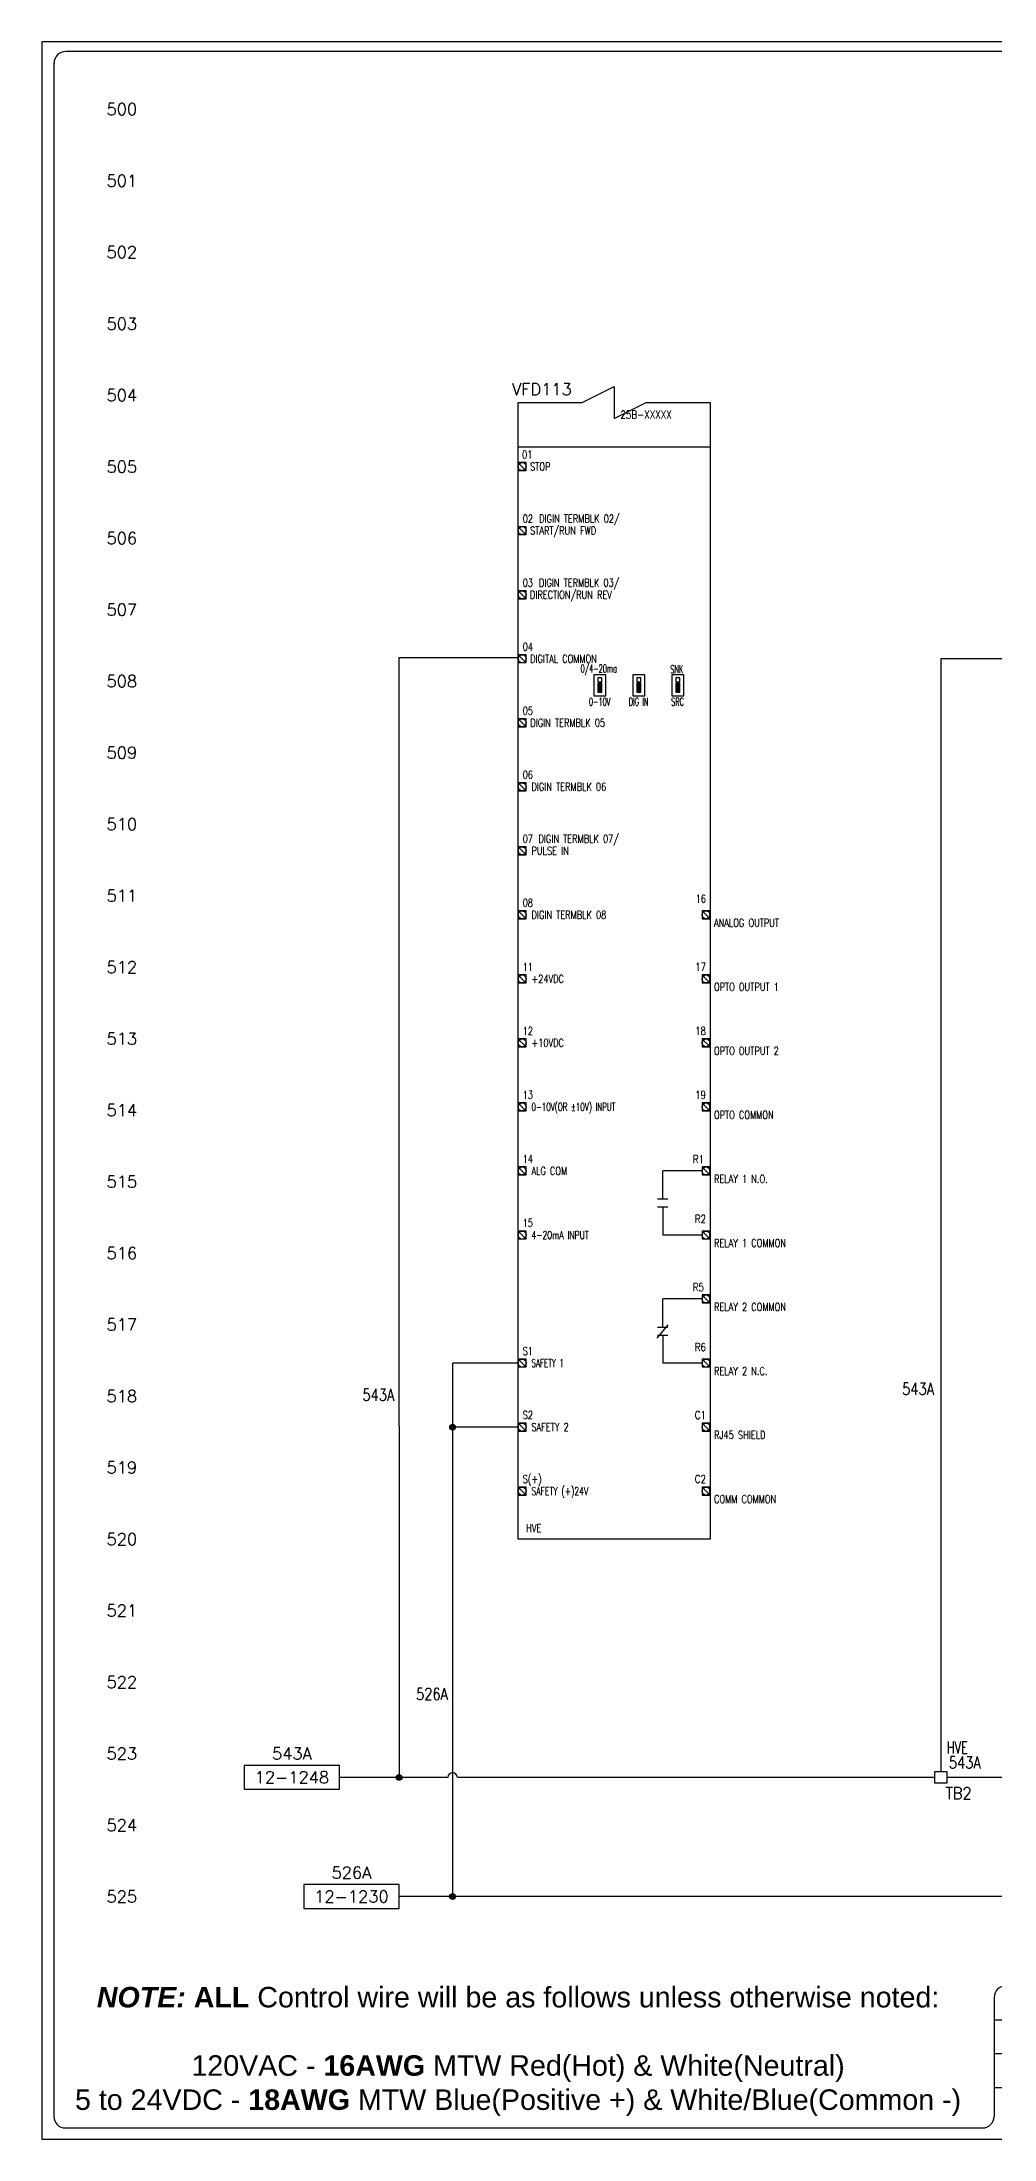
# Model space of a CAD drawing. Header units: inches. Extents: x 0 to 34.2, y 0 to 22.
# Drawn here: x 0 to 10, y -0.04 to 21.96 of the extents above; entities that cross this region are included whole.
import ezdxf
from ezdxf.enums import TextEntityAlignment as Align

# ---------------------------------------------------------------- set-up
doc = ezdxf.new("R2010")
doc.units = ezdxf.units.IN
doc.header["$MEASUREMENT"] = 0
for name, color, linetype in [('BLU_16AWG', 5, 'Continuous'), ('DESC', 150, 'Continuous'), ('LOC', 8, 'Continuous'), ('MISC', 7, 'Continuous'), ('SYMS', 7, 'Continuous'), ('TAGS', 1, 'Continuous'), ('TERMS', 3, 'Continuous'), ('WIREFIXED', 3, 'Continuous'), ('WIREREF', 50, 'Continuous'), ('XREF', 7, 'Continuous')]:
    doc.layers.add(name, color=color, linetype=linetype)
doc.styles.add('Fields', font='simplex.shx', dxfattribs={"height": 0.185})
doc.styles.get("Standard").update_dxf_attribs({"font": 'arial.ttf'})
doc.styles.add('WD', font='romans.shx', dxfattribs={"height": 0.185})

# ---------------------------------------------------------------- blocks, each defined once
blk = doc.blocks.new('RG_Master_Ver_4_2_2')
at = {"color": 3}
for p, q in [((34.028, 21.856), (0.25, 21.856)), ((0.125, 21.734), (0.125, 0.194)), ((9.998, 1.441), (9.998, 0.194)), ((9.998, 1.207), (19.566, 1.207)), ((9.998, 0.852), (19.566, 0.852)), ((9.998, 0.496), (19.566, 0.496)), ((0.247, 0.072), (9.875, 0.072))]:
    blk.add_line(p, q, dxfattribs=at)
blk.add_lwpolyline([(0, -0.044), (34.25, -0.044), (34.25, 21.956), (0, 21.956)], close=True, dxfattribs=at)
for centre, start, end in [((0.25, 21.734), 90, 180), ((10.12, 1.441), 90, 180), ((0.247, 0.194), 180, 270), ((9.875, 0.194), 270, 360)]:
    blk.add_arc(centre, 0.122, start, end, dxfattribs=at)
at = {"style": 'Fields'}
for tag, p in [('DESCRIPTION_3', (13.116, 1.307)), ('DRN_3', (15.472, 1.307)), ('CHK_3', (16.529, 1.307)), ('APP_3', (17.552, 1.307)), ('DATE_3', (18.829, 1.307)), ('CUSTOMER', (28.997, 1.214)), ('DRAWING_DESC', (32.229, 1.246)), ('DESCRIPTION_2', (13.116, 0.951)), ('DRN_2', (15.472, 0.951)), ('CHK_2', (16.529, 0.951)), ('APP_2', (17.552, 0.951)), ('DATE_2', (18.829, 0.951)), ('SIZE', (30.715, 0.894)), ('DRAWING_#', (32.125, 0.894)), ('REV', (33.543, 0.894)), ('DESCRIPTION_1', (13.116, 0.596)), ('DRN_1', (15.472, 0.596)), ('CHK_1', (16.529, 0.596)), ('APP_1', (17.552, 0.596)), ('DATE_1', (18.829, 0.596)), ('PROJECT_#', (28.981, 0.581)), ('DRN_BY', (30.875, 0.524)), ('CHK_BY', (31.762, 0.524)), ('APP_BY', (32.75, 0.524)), ('SCALE', (33.652, 0.524)), ('PROJECT_NAME', (29.021, 0.176)), ('SHEETNUM', (32.753, 0.176)), ('TTL_SHTS', (33.547, 0.176))]:
    blk.add_attdef(tag, text='', height=0.125, dxfattribs=at).set_placement(p, align=Align.CENTER)
at = {"style": 'Fields', "flags": 9}
blk.add_attdef('WD_TB', (9.953, 0.194), '', height=0.0638, dxfattribs=at)
blk = doc.blocks.new('WD_MLRH')
at = {"style": 'WD'}
blk.add_attdef('RUNGFIRST', text='', height=0.125, dxfattribs=at).set_placement((-0.25, 0), align=Align.MIDDLE_RIGHT)
at = {"style": 'WD', "flags": 1}
for tag, p in [('RUNGHORV', (-0.25, -0.127)), ('RUNGDIST', (-0.25, -0.2)), ('RUNGCNT', (-0.25, -0.237)), ('RUNGINC', (-0.25, -0.163)), ('WIRE-START', (-0.25, -0.356)), ('WIRE-GSUF', (-0.25, -0.396)), ('PH3SPACE', (-0.25, -0.437)), ('WIREMODE', (-0.25, -0.281)), ('WIREFMT', (-0.25, -0.321))]:
    blk.add_attdef(tag, text='', height=0.025, dxfattribs=at).set_placement(p, align=Align.RIGHT)
blk = doc.blocks.new('sm_term')
blk.add_lwpolyline([(-0.062, -0.062), (0.062, -0.062), (0.062, 0.062), (-0.062, 0.062)], close=True)
blk.add_lwpolyline([(0.044, -0.044), (-0.044, 0.044)])
blk.add_circle((0, 0), 0.0625)
blk = doc.blocks.new('HDV1_AB_PF525')
h = blk.add_hatch()
h.set_pattern_fill('ANSI31', color=256, scale=0.08396, style=0)
h.set_pattern_definition([(45, (0.83709, 8.842056), (-0.00742106, 0.00742106), [])])
h.paths.add_polyline_path([(0.837, 8.884), (0.879, 8.884), (0.879, 8.978), (0.837, 8.978)])
h = blk.add_hatch()
h.set_pattern_fill('ANSI31', color=256, scale=0.08396, style=0)
h.set_pattern_definition([(45, (1.246394, 8.842056), (-0.00742106, 0.00742106), [])])
h.paths.add_polyline_path([(1.246, 8.884), (1.288, 8.884), (1.288, 8.978), (1.246, 8.978)])
h = blk.add_hatch()
h.set_pattern_fill('ANSI31', color=256, scale=0.08396, style=0)
h.set_pattern_definition([(45, (1.655697, 8.842056), (-0.00742106, 0.00742106), [])])
h.paths.add_polyline_path([(1.656, 8.884), (1.698, 8.884), (1.698, 8.978), (1.656, 8.978)])
for p, q in [((1.931, 3.862), (1.518, 3.862)), ((1.518, 3.568), (1.518, 3.862)), ((1.518, 3.484), (1.518, 3.19)), ((1.931, 3.19), (1.518, 3.19)), ((1.931, 2.519), (1.518, 2.519)), ((1.518, 2.224), (1.518, 2.519)), ((1.518, 2.141), (1.518, 1.847)), ((1.931, 1.847), (1.518, 1.847))]:
    blk.add_line(p, q)
at = {"linetype": 'Continuous'}
for p, q in [((1.464, 3.568), (1.571, 3.568)), ((1.464, 3.484), (1.571, 3.484)), ((1.459, 2.109), (1.574, 2.246)), ((1.464, 2.224), (1.571, 2.224)), ((1.464, 2.141), (1.571, 2.141))]:
    blk.add_line(p, q, dxfattribs=at)
for points in [[(0, 11.922), (0.672, 11.922), (1.008, 12.09), (1.008, 11.754), (1.343, 11.922), (2.015, 11.922), (2.015, 11.922), (2.015, 0), (0, 0)], [(0.795, 8.847), (0.921, 8.847), (0.921, 9.068), (0.795, 9.068)], [(0.838, 8.992), (0.88, 8.992), (0.88, 9.034), (0.838, 9.034)], [(1.204, 8.847), (1.33, 8.847), (1.33, 9.068), (1.204, 9.068)], [(1.247, 8.992), (1.289, 8.992), (1.289, 9.034), (1.247, 9.034)], [(1.614, 8.847), (1.74, 8.847), (1.74, 9.068), (1.614, 9.068)], [(1.656, 8.992), (1.698, 8.992), (1.698, 9.034), (1.656, 9.034)], [(0.837, 8.884), (0.879, 8.884), (0.879, 8.978), (0.837, 8.978)], [(1.246, 8.884), (1.288, 8.884), (1.288, 8.978), (1.246, 8.978)], [(1.656, 8.884), (1.698, 8.884), (1.698, 8.978), (1.656, 8.978)]]:
    blk.add_lwpolyline(points, close=True)
blk.add_lwpolyline([(0, 11.46), (2.015, 11.46)])
at = {"xscale": 0.6716776377555332, "yscale": 0.6716776377555332, "zscale": 0.6716776377555332}
for p in [(0.042, 11.251), (0.042, 10.579), (0.042, 9.907), (0.042, 9.236), (0.042, 8.564), (0.042, 7.892), (0.042, 7.221), (0.042, 6.549), (1.973, 6.549), (0.042, 5.877), (1.973, 5.877), (0.042, 5.206), (1.973, 5.206), (0.042, 4.534), (1.973, 4.534), (0.042, 3.862), (1.973, 3.862), (0.042, 3.19), (1.973, 3.19), (1.973, 2.519), (0.042, 1.847), (1.973, 1.847), (0.042, 1.175), (1.973, 1.175), (0.042, 0.504), (1.973, 0.504)]:
    blk.add_blockref('sm_term', p, dxfattribs=at)
at = {"style": 'WD'}
for tag, width, p in [('DESC1', 0.75, (1.343, 12.258)), ('DESC2', 0.75, (1.343, 12.132)), ('CAT', 0.8, (1.343, 11.754)), ('XREF', 0.75, (1.343, -0.168))]:
    blk.add_attdef(tag, text='', height=0.084, dxfattribs=dict(at, width=width)).set_placement(p, align=Align.CENTER)
blk.add_attdef('TAG1', text='', height=0.125, dxfattribs=at).set_placement((0.25, 12), align=Align.CENTER)
at = {"style": 'WD', "width": 0.8, "flags": 1}
blk.add_attdef('MFG', text='', height=0.084, dxfattribs=at).set_placement((1.343, 11.639), align=Align.CENTER)
at = {"style": 'WD'}
for tag, p, width, flags in [('FAMILY', (1.924, 11.861), 0.75, 9), ('ASSYCODE', (1.924, 11.824), 0.75, 9), ('X4TERM01', (0, 11.251), 0.8, 1), ('X4TERM02', (0, 10.579), 0.8, 1), ('X4TERM03', (0, 9.907), 0.8, 1), ('X4TERM04', (0, 9.236), 0.8, 1), ('X4TERM05', (0, 8.564), 0.8, 1), ('X4TERM06', (0, 7.892), 0.8, 1), ('X4TERM07', (0, 7.221), 0.8, 1), ('X4TERM08', (0, 6.549), 0.8, 1), ('X1TERM15', (2.015, 6.549), 0.8, 1), ('X4TERM10', (0, 5.877), 0.8, 1), ('X1TERM16', (2.015, 5.877), 0.8, 1), ('X4TERM11', (0, 5.206), 0.8, 1), ('X1TERM17', (2.015, 5.206), 0.8, 1), ('X4TERM12', (0, 4.534), 0.8, 1), ('X1TERM18', (2.015, 4.534), 0.8, 1), ('X1TERM13', (0, 3.862), 0.8, 1), ('X1TERM19', (2.015, 3.862), 0.8, 1), ('X1TERM14', (0, 3.19), 0.8, 1), ('X1TERM20', (2.015, 3.19), 0.8, 1), ('X1TERM21', (2.015, 2.519), 0.8, 1), ('X4TERM23', (0, 1.847), 0.8, 1), ('X1TERM22', (2.015, 1.847), 0.8, 1), ('X1TERM24', (0, 1.175), 0.8, 1), ('X1TERM26', (2.015, 1.175), 0.8, 1), ('X1TERM25', (0, 0.504), 0.8, 1), ('X1TERM27', (2.015, 0.504), 0.8, 1)]:
    blk.add_attdef(tag, p, '', height=0.00672, dxfattribs=dict(at, width=width, flags=flags))
at = {"style": 'WD', "width": 0.75}
for tag, p in [('TEXT_TB', (0.042, 11.503)), ('TERM01', (0.042, 11.335)), ('TERM02', (0.048, 10.663)), ('TERM03', (0.048, 9.991)), ('TERM04', (0.048, 9.32)), ('TERM05', (0.048, 8.648)), ('TERM06', (0.048, 7.976)), ('TERM07', (0.048, 7.304)), ('TERM08', (0.048, 6.633)), ('TERM10', (0.048, 5.961)), ('TERM11', (0.048, 5.289)), ('TERM12', (0.048, 4.618)), ('TERM13', (0.048, 3.946)), ('TERM19DESC', (2.057, 3.736)), ('TERM14', (0.048, 3.275)), ('TERM20DESC', (2.057, 3.064)), ('TERM21DESC', (2.057, 2.393)), ('TERM23', (0.048, 1.931)), ('TERM22DESC', (2.057, 1.721)), ('TERM24', (0.048, 1.26)), ('TERM25', (0.048, 0.588)), ('INST', (0.084, 0.188)), ('LOC', (0.084, 0.073))]:
    blk.add_attdef(tag, p, '', height=0.084, dxfattribs=at)
at = {"style": 'WD'}
for tag, width, p in [('TERM01DESC', 0.75, (0.126, 11.251)), ('TERM02DESC', 0.75, (0.126, 10.579)), ('TERM012DESC', 0.75, (0.221, 10.705)), ('TERM03DESC', 0.75, (0.124, 9.907)), ('TERM013DESC', 0.75, (0.219, 10.033)), ('TERM04DESC', 0.75, (0.126, 9.235)), ('TERM05DESC', 0.75, (0.128, 8.564)), ('TERMO6DESC', 0.75, (0.14, 7.892)), ('TERM017DESC', 0.75, (0.141, 7.221)), ('TERM7DESC', 0.75, (0.214, 7.347)), ('TERM08DESC', 0.75, (0.141, 6.549)), ('TERM10DESC', 0.75, (0.141, 5.877)), ('TERM11DESC', 0.75, (0.141, 5.206)), ('TERM12DESC', 0.65, (0.141, 4.534)), ('TERM13DESC', 0.75, (0.14, 3.862)), ('TERM14DESC', 0.7, (0.14, 3.19)), ('TERM23DESC', 0.65, (0.141, 1.847)), ('TERM24DESC', 0.75, (0.14, 1.175)), ('TERM25DESC', 0.7, (0.14, 0.503))]:
    blk.add_attdef(tag, text='', height=0.084, dxfattribs=dict(at, width=width)).set_placement(p, align=Align.MIDDLE_LEFT)
at = {"style": 'WD', "width": 0.6}
for tag, p in [('DESC11', (0.847, 9.126)), ('DESC3', (1.256, 9.126)), ('DESC5', (1.665, 9.126)), ('DESC12', (0.856, 8.785)), ('DESC4', (1.265, 8.785)), ('DESC6', (1.674, 8.785))]:
    blk.add_attdef(tag, text='', height=0.084, dxfattribs=at).set_placement(p, align=Align.MIDDLE)
at = {"style": 'WD'}
for tag, width, p in [('TERM15', 0.75, (1.973, 6.675)), ('TERM16', 0.8, (1.973, 5.961)), ('TERM17', 0.8, (1.973, 5.289)), ('TERM18', 0.8, (1.973, 4.618)), ('TERM19', 0.8, (1.952, 3.943)), ('TERM20', 0.8, (1.973, 3.316)), ('TERM21', 0.8, (1.952, 2.6)), ('TERM22', 0.8, (1.973, 1.973)), ('TERM26', 0.8, (1.973, 1.259)), ('TERM27', 0.8, (1.973, 0.588))]:
    blk.add_attdef(tag, text='', height=0.084, dxfattribs=dict(at, width=width)).set_placement(p, align=Align.RIGHT)
at = {"style": 'WD', "width": 0.75}
for tag, p in [('TERM15DESC', (2.057, 6.507)), ('TERM16DESC', (2.057, 5.835)), ('TERM17DESC', (2.057, 5.164)), ('TERM18DESC', (2.057, 4.492)), ('TERM26DESC', (2.057, 1.134)), ('TERM27DESC', (2.057, 0.462))]:
    blk.add_attdef(tag, text='', height=0.084, dxfattribs=at).set_placement(p, align=Align.TOP_LEFT)
blk = doc.blocks.new('WDDOT')
for radius in [0.03, 0.0187, 0.00929]:
    blk.add_circle((0, 0), radius)
blk = doc.blocks.new('HA2D1_REF_1')
for p, q in [((0, 0.25), (0, 0)), ((1, 0.25), (0, 0.25)), ((1, 0), (1, 0.25)), ((0, 0), (1, 0))]:
    blk.add_line(p, q)
at = {"style": 'WD'}
for tag, p in [('DESC1', (0.5, 0.3125)), ('XREF', (0.5, 0.0625))]:
    blk.add_attdef(tag, text='', height=0.125, dxfattribs=at).set_placement(p, align=Align.CENTER)
at = {"style": 'WD', "flags": 1}
blk.add_attdef('SIGCODE', text='', height=0.125, dxfattribs=at).set_placement((0.5, -0.125), align=Align.CENTER)
blk = doc.blocks.new('HT0W01')
for p, q in [((-0.062, 0.062), (0.062, 0.062)), ((-0.062, -0.062), (-0.062, 0.062)), ((0.062, 0.062), (0.062, -0.062)), ((0.062, -0.062), (-0.062, -0.062))]:
    blk.add_line(p, q)
at = {"style": 'WD'}
for tag, p, width in [('INST', (0.062, 0.42), 0.7), ('LOC', (0.062, 0.25), 0.7), ('DESC1', (0.05, -0.385), 0.8)]:
    blk.add_attdef(tag, p, '', height=0.125, dxfattribs=dict(at, width=width))
at = {"linetype": 'Continuous', "style": 'WD', "width": 0.8, "flags": 8}
blk.add_attdef('WIRENO', text='', height=0.125, dxfattribs=at).set_placement((0, 0.094), align=Align.CENTER)
at = {"style": 'WD', "flags": 1}
for tag, p, height in [('X4TERM01', (-0.062, 0), 0.0125), ('X4TERMDESC01', (-0.055, -0.023), 0.025), ('X2TERMDESC01', (-0.006, 0.029), 0.025), ('STRIPSEQ', (0, 0), 0.00125), ('X2TERM01', (0, 0.062), 0.0125), ('X1TERMDESC01', (0.039, 0.007), 0.025), ('X1TERM01', (0.062, 0), 0.0125), ('LINKTERM', (0, -0.002), 0.00125), ('X8TERM01', (0, -0.062), 0.0125), ('X8TERMDESC01', (0, -0.054), 0.025)]:
    blk.add_attdef(tag, p, '', height=height, dxfattribs=at)
at = {"linetype": 'Continuous', "style": 'WD'}
for tag, p, height, width, flags in [('TAGSTRIP', (0.05, -0.229), 0.125, 0.9, 8), ('DESC2', (0.05, -0.541), 0.125, 0.8, 8), ('CAT', (0.213, -0.406), 0.109, 0.8, 1), ('DESC3', (0.05, -0.698), 0.125, 0.8, 8)]:
    blk.add_attdef(tag, p, '', height=height, dxfattribs=dict(at, width=width, flags=flags))
at = {"linetype": 'Continuous', "style": 'WD', "width": 0.8, "flags": 1}
blk.add_attdef('MFG', text='', height=0.109, dxfattribs=at).set_placement((0.088, -0.406), align=Align.RIGHT)
at = {"style": 'WD', "width": 0.7, "flags": 1}
blk.add_attdef('ASSYCODE', (0.062, -0.281), '', height=0.01, dxfattribs=at)
blk = doc.blocks.new('WD_WNV')
at = {"linetype": 'Continuous', "style": 'WD', "width": 0.8}
blk.add_attdef('WIRENO', text='', height=0.125, dxfattribs=at).set_placement((-0.05, 0), align=Align.MIDDLE_RIGHT)
at = {"style": 'WD', "flags": 1}
for tag, p in [('W01USER', (-0.062, 0.094)), ('W02USER', (-0.062, 0.086)), ('W03USER', (-0.062, 0.078)), ('W04USER', (-0.062, 0.07)), ('W05USER', (-0.062, 0.062)), ('W06USER', (-0.062, 0.055)), ('W07USER', (-0.062, 0.047)), ('W08USER', (-0.062, 0.039)), ('W09USER', (-0.062, 0.031)), ('W10USER', (-0.062, 0.023))]:
    blk.add_attdef(tag, text='', height=0.005, dxfattribs=at).set_placement(p, align=Align.CENTER)

msp = doc.modelspace()

# ---------------------------------------------------------------- linework, layer by layer
at = {"layer": 'BLU_16AWG'}
for p, q in [((3.75, 7.438), (3.75, 15.5)), ((3.75, 15.5), (5, 15.5)), ((11.375, 15.486), (9.438, 15.486)), ((9.438, 15.486), (9.438, 7.938)), ((5, 8.097), (4.312, 8.097)), ((4.312, 8.097), (4.312, 7.425)), ((9.438, 8.062), (9.438, 3.812)), ((3.75, 7.438), (3.75, 3.75)), ((5, 7.425), (4.312, 7.425)), ((4.312, 7.425), (4.312, 3.062)), ((3.75, 3.75), (3.125, 3.75)), ((4.263, 3.75), (3.75, 3.75)), ((9.375, 3.75), (4.362, 3.75)), ((10.637, 3.75), (9.5, 3.75)), ((4.312, 3.062), (4.312, 2.5)), ((10.625, 2.5), (3.75, 2.5))]:
    msp.add_line(p, q, dxfattribs=at)
msp.add_arc((4.312, 3.75), 0.05, 0, 180, dxfattribs=at)

# ---------------------------------------------------------------- block references
msp.add_blockref('RG_Master_Ver_4_2_2', (0, 0))
msp.add_blockref('WD_MLRH', (1.25, 21.25)).add_auto_attribs({'RUNGFIRST': '500'})
msp.add_blockref('WDDOT', (3.75, 3.75), dxfattribs=at)
at = {"layer": 'SYMS'}
ref = msp.add_blockref('HDV1_AB_PF525', (5, 6.25), dxfattribs=at)
ref.add_attrib('TERM01', '01', (5.042, 17.585), dxfattribs={"layer": 'TERMS', "height": 0.084, "style": 'WD', "width": 0.75})
ref.add_attrib('TERM01DESC', 'STOP', dxfattribs={"layer": 'TERMS', "height": 0.084, "style": 'WD', "width": 0.75}).set_placement((5.126, 17.501), align=Align.MIDDLE_LEFT)
ref.add_attrib('TERM02', '02', (5.048, 16.913), dxfattribs={"layer": 'TERMS', "height": 0.084, "style": 'WD', "width": 0.75})
ref.add_attrib('TERM03', '03', (5.048, 16.241), dxfattribs={"layer": 'TERMS', "height": 0.084, "style": 'WD', "width": 0.75})
ref.add_attrib('TERM04', '04', (5.048, 15.57), dxfattribs={"layer": 'TERMS', "height": 0.084, "style": 'WD', "width": 0.75})
ref.add_attrib('TERM05', '05', (5.048, 14.898), dxfattribs={"layer": 'TERMS', "height": 0.084, "style": 'WD', "width": 0.75})
ref.add_attrib('TERM06', '06', (5.048, 14.226), dxfattribs={"layer": 'TERMS', "height": 0.084, "style": 'WD', "width": 0.75})
ref.add_attrib('TERM02DESC', 'START/RUN FWD', dxfattribs={"layer": 'TERMS', "height": 0.08396, "style": 'WD', "width": 0.75}).set_placement((5.126, 16.829), align=Align.MIDDLE_LEFT)
ref.add_attrib('TERM03DESC', 'DIRECTION/RUN REV', dxfattribs={"layer": 'TERMS', "height": 0.08396, "style": 'WD', "width": 0.75}).set_placement((5.124, 16.157), align=Align.MIDDLE_LEFT)
ref.add_attrib('TERM04DESC', 'DIGITAL COMMON', dxfattribs={"layer": 'TERMS', "height": 0.08396, "style": 'WD', "width": 0.75}).set_placement((5.126, 15.485), align=Align.MIDDLE_LEFT)
ref.add_attrib('TERM05DESC', 'DIGIN TERMBLK 05', dxfattribs={"layer": 'TERMS', "height": 0.08396, "style": 'WD', "width": 0.75}).set_placement((5.128, 14.814), align=Align.MIDDLE_LEFT)
ref.add_attrib('TERMO6DESC', 'DIGIN TERMBLK 06', dxfattribs={"layer": 'TERMS', "height": 0.08396, "style": 'WD', "width": 0.75}).set_placement((5.14, 14.142), align=Align.MIDDLE_LEFT)
ref.add_attrib('TERM07', '07', (5.048, 13.554), dxfattribs={"layer": 'TERMS', "height": 0.084, "style": 'WD', "width": 0.75})
ref.add_attrib('TERM08', '08', (5.048, 12.883), dxfattribs={"layer": 'TERMS', "height": 0.084, "style": 'WD', "width": 0.75})
ref.add_attrib('TERM10', '11', (5.048, 12.211), dxfattribs={"layer": 'TERMS', "height": 0.084, "style": 'WD', "width": 0.75})
ref.add_attrib('TERM11', '12', (5.048, 11.539), dxfattribs={"layer": 'TERMS', "height": 0.084, "style": 'WD', "width": 0.75})
ref.add_attrib('TERM12', '13', (5.048, 10.868), dxfattribs={"layer": 'TERMS', "height": 0.084, "style": 'WD', "width": 0.75})
ref.add_attrib('TERM13', '14', (5.048, 10.196), dxfattribs={"layer": 'TERMS', "height": 0.084, "style": 'WD', "width": 0.75})
ref.add_attrib('TERM14', '15', (5.048, 9.525), dxfattribs={"layer": 'TERMS', "height": 0.084, "style": 'WD', "width": 0.75})
ref.add_attrib('TERM15', '16', dxfattribs={"layer": 'TERMS', "height": 0.084, "style": 'WD', "width": 0.75}).set_placement((6.973, 12.925), align=Align.RIGHT)
ref.add_attrib('TERM017DESC', 'PULSE IN', dxfattribs={"layer": 'TERMS', "height": 0.084, "style": 'WD', "width": 0.75}).set_placement((5.141, 13.471), align=Align.MIDDLE_LEFT)
ref.add_attrib('TERM08DESC', 'DIGIN TERMBLK 08', dxfattribs={"layer": 'TERMS', "height": 0.08396, "style": 'WD', "width": 0.75}).set_placement((5.141, 12.799), align=Align.MIDDLE_LEFT)
ref.add_attrib('TERM10DESC', '+24VDC', dxfattribs={"layer": 'TERMS', "height": 0.084, "style": 'WD', "width": 0.75}).set_placement((5.141, 12.127), align=Align.MIDDLE_LEFT)
ref.add_attrib('TERM11DESC', '+10VDC', dxfattribs={"layer": 'TERMS', "height": 0.084, "style": 'WD', "width": 0.75}).set_placement((5.141, 11.456), align=Align.MIDDLE_LEFT)
ref.add_attrib('TERM12DESC', '0-10V(OR %%P10V) INPUT', dxfattribs={"layer": 'TERMS', "height": 0.08396, "style": 'WD', "width": 0.65}).set_placement((5.141, 10.784), align=Align.MIDDLE_LEFT)
ref.add_attrib('TERM13DESC', 'ALG COM', dxfattribs={"layer": 'TERMS', "height": 0.084, "style": 'WD', "width": 0.75}).set_placement((5.14, 10.112), align=Align.MIDDLE_LEFT)
ref.add_attrib('TERM14DESC', '4-20mA INPUT', dxfattribs={"layer": 'TERMS', "height": 0.08396, "style": 'WD', "width": 0.7}).set_placement((5.14, 9.44), align=Align.MIDDLE_LEFT)
ref.add_attrib('TERM15DESC', 'ANALOG OUTPUT', dxfattribs={"layer": 'TERMS', "height": 0.08396, "style": 'WD', "width": 0.75}).set_placement((7.057, 12.757), align=Align.TOP_LEFT)
ref.add_attrib('TERM16', '17', dxfattribs={"layer": 'TERMS', "height": 0.084, "style": 'WD', "width": 0.8}).set_placement((6.973, 12.211), align=Align.RIGHT)
ref.add_attrib('TERM17', '18', dxfattribs={"layer": 'TERMS', "height": 0.084, "style": 'WD', "width": 0.8}).set_placement((6.973, 11.539), align=Align.RIGHT)
ref.add_attrib('TERM18', '19', dxfattribs={"layer": 'TERMS', "height": 0.084, "style": 'WD', "width": 0.8}).set_placement((6.973, 10.868), align=Align.RIGHT)
ref.add_attrib('TERM16DESC', 'OPTO OUTPUT 1', dxfattribs={"layer": 'TERMS', "height": 0.08396, "style": 'WD', "width": 0.75}).set_placement((7.057, 12.085), align=Align.TOP_LEFT)
ref.add_attrib('TERM17DESC', 'OPTO OUTPUT 2', dxfattribs={"layer": 'TERMS', "height": 0.08396, "style": 'WD', "width": 0.75}).set_placement((7.057, 11.414), align=Align.TOP_LEFT)
ref.add_attrib('TERM18DESC', 'OPTO COMMON', dxfattribs={"layer": 'TERMS', "height": 0.08396, "style": 'WD', "width": 0.75}).set_placement((7.057, 10.742), align=Align.TOP_LEFT)
ref.add_attrib('TERM19', 'R1', dxfattribs={"layer": 'TERMS', "height": 0.084, "style": 'WD', "width": 0.8}).set_placement((6.952, 10.193), align=Align.RIGHT)
ref.add_attrib('TERM20', 'R2', dxfattribs={"layer": 'TERMS', "height": 0.084, "style": 'WD', "width": 0.8}).set_placement((6.973, 9.566), align=Align.RIGHT)
ref.add_attrib('TERM21', 'R5', dxfattribs={"layer": 'TERMS', "height": 0.084, "style": 'WD', "width": 0.8}).set_placement((6.952, 8.85), align=Align.RIGHT)
ref.add_attrib('TERM19DESC', 'RELAY 1 N.O.', (7.057, 9.986), dxfattribs={"layer": 'TERMS', "height": 0.08396, "style": 'WD', "width": 0.75})
ref.add_attrib('TERM20DESC', 'RELAY 1 COMMON', (7.057, 9.314), dxfattribs={"layer": 'TERMS', "height": 0.08396, "style": 'WD', "width": 0.75})
ref.add_attrib('TERM21DESC', 'RELAY 2 COMMON', (7.057, 8.643), dxfattribs={"layer": 'TERMS', "height": 0.08396, "style": 'WD', "width": 0.75})
ref.add_attrib('CAT', '25B-XXXXX', dxfattribs={"layer": 'MISC', "height": 0.084, "style": 'WD', "width": 0.8}).set_placement((6.343, 18.004), align=Align.CENTER)
ref.add_attrib('LOC', 'HVE', (5.084, 6.323), dxfattribs={"layer": 'LOC', "height": 0.084, "style": 'WD', "width": 0.75})
ref.add_attrib('DESC5', 'SNK', dxfattribs={"layer": 'DESC', "height": 0.084, "style": 'WD', "width": 0.6}).set_placement((6.665, 15.376), align=Align.MIDDLE)
ref.add_attrib('DESC6', 'SRC', dxfattribs={"layer": 'DESC', "height": 0.084, "style": 'WD', "width": 0.6}).set_placement((6.674, 15.035), align=Align.MIDDLE)
ref.add_attrib('DESC4', 'DIG IN', dxfattribs={"layer": 'DESC', "height": 0.084, "style": 'WD', "width": 0.6}).set_placement((6.265, 15.035), align=Align.MIDDLE)
ref.add_attrib('DESC11', '0/4-20ma', dxfattribs={"layer": 'DESC', "height": 0.084, "style": 'WD', "width": 0.6}).set_placement((5.847, 15.376), align=Align.MIDDLE)
ref.add_attrib('DESC12', '0-10V', dxfattribs={"layer": 'DESC', "height": 0.084, "style": 'WD', "width": 0.6}).set_placement((5.856, 15.035), align=Align.MIDDLE)
ref.add_attrib('TERM013DESC', 'DIGIN TERMBLK 03/', dxfattribs={"layer": 'TERMS', "height": 0.08396, "style": 'WD', "width": 0.75}).set_placement((5.219, 16.283), align=Align.MIDDLE_LEFT)
ref.add_attrib('TERM012DESC', 'DIGIN TERMBLK 02/', dxfattribs={"layer": 'TERMS', "height": 0.08396, "style": 'WD', "width": 0.75}).set_placement((5.221, 16.955), align=Align.MIDDLE_LEFT)
ref.add_attrib('TERM22', 'R6', dxfattribs={"layer": 'TERMS', "height": 0.084, "style": 'WD', "width": 0.8}).set_placement((6.973, 8.223), align=Align.RIGHT)
ref.add_attrib('TERM22DESC', 'RELAY 2 N.C.', (7.057, 7.971), dxfattribs={"layer": 'TERMS', "height": 0.08396, "style": 'WD', "width": 0.75})
ref.add_attrib('TERM26', 'C1', dxfattribs={"layer": 'TERMS', "height": 0.084, "style": 'WD', "width": 0.8}).set_placement((6.973, 7.509), align=Align.RIGHT)
ref.add_attrib('TERM27', 'C2', dxfattribs={"layer": 'TERMS', "height": 0.084, "style": 'WD', "width": 0.8}).set_placement((6.973, 6.838), align=Align.RIGHT)
ref.add_attrib('TERM26DESC', 'RJ45 SHIELD', dxfattribs={"layer": 'TERMS', "height": 0.08396, "style": 'WD', "width": 0.75}).set_placement((7.057, 7.384), align=Align.TOP_LEFT)
ref.add_attrib('TERM27DESC', 'COMM COMMON', dxfattribs={"layer": 'TERMS', "height": 0.08396, "style": 'WD', "width": 0.75}).set_placement((7.057, 6.712), align=Align.TOP_LEFT)
ref.add_attrib('TERM23', 'S1', (5.048, 8.181), dxfattribs={"layer": 'TERMS', "height": 0.084, "style": 'WD', "width": 0.75})
ref.add_attrib('TERM24', 'S2', (5.048, 7.51), dxfattribs={"layer": 'TERMS', "height": 0.084, "style": 'WD', "width": 0.75})
ref.add_attrib('TERM25', 'S(+)', (5.048, 6.838), dxfattribs={"layer": 'TERMS', "height": 0.084, "style": 'WD', "width": 0.75})
ref.add_attrib('TERM23DESC', 'SAFETY 1', dxfattribs={"layer": 'TERMS', "height": 0.084, "style": 'WD', "width": 0.65}).set_placement((5.141, 8.097), align=Align.MIDDLE_LEFT)
ref.add_attrib('TERM24DESC', 'SAFETY 2', dxfattribs={"layer": 'TERMS', "height": 0.084, "style": 'WD', "width": 0.75}).set_placement((5.14, 7.425), align=Align.MIDDLE_LEFT)
ref.add_attrib('TERM25DESC', 'SAFETY (+)24V', dxfattribs={"layer": 'TERMS', "height": 0.08396, "style": 'WD', "width": 0.7}).set_placement((5.14, 6.753), align=Align.MIDDLE_LEFT)
ref.add_attrib('TERM7DESC', 'DIGIN TERMBLK 07/', dxfattribs={"layer": 'TERMS', "height": 0.08396, "style": 'WD', "width": 0.75}).set_placement((5.214, 13.597), align=Align.MIDDLE_LEFT)
ref.add_attrib('TAG1', 'VFD113', dxfattribs={"layer": 'TAGS', "height": 0.125, "style": 'WD'}).set_placement((5.25, 18.25), align=Align.CENTER)
for p in [(4.312, 7.425), (4.312, 2.5)]:
    msp.add_blockref('WDDOT', p, dxfattribs=at)
ref = msp.add_blockref('HA2D1_REF_1', (2.125, 3.625), dxfattribs=at)
ref.add_attrib('XREF', '12-1248', dxfattribs={"layer": 'XREF', "height": 0.125, "style": 'WD'}).set_placement((2.625, 3.688), align=Align.CENTER)
ref.add_attrib('DESC1', '543A', dxfattribs={"layer": 'DESC', "height": 0.125, "style": 'WD'}).set_placement((2.625, 3.938), align=Align.CENTER)
ref = msp.add_blockref('HT0W01', (9.438, 3.75), dxfattribs=at)
ref.add_attrib('LOC', 'HVE', (9.5, 4), dxfattribs={"layer": 'LOC', "height": 0.125, "style": 'WD', "width": 0.7})
ref.add_attrib('WIRENO', '543A', dxfattribs={"layer": 'WIREREF', "linetype": 'Continuous', "height": 0.125, "style": 'WD', "width": 0.8, "flags": 8}).set_placement((9.69, 3.844), align=Align.CENTER)
ref.add_attrib('TAGSTRIP', 'TB2', (9.487, 3.521), dxfattribs={"layer": 'TAGS', "linetype": 'Continuous', "height": 0.125, "style": 'WD', "width": 0.9, "flags": 8})
ref = msp.add_blockref('HA2D1_REF_1', (2.75, 2.375), dxfattribs=at)
ref.add_attrib('XREF', '12-1230', dxfattribs={"layer": 'XREF', "height": 0.125, "style": 'WD'}).set_placement((3.25, 2.438), align=Align.CENTER)
ref.add_attrib('DESC1', '526A', dxfattribs={"layer": 'DESC', "height": 0.125, "style": 'WD'}).set_placement((3.25, 2.688), align=Align.CENTER)
at = {"layer": 'WIREFIXED'}
ref = msp.add_blockref('WD_WNV', (3.75, 7.764), dxfattribs=at)
ref.add_attrib('WIRENOF', '543A', dxfattribs={"linetype": 'Continuous', "height": 0.125, "style": 'WD', "width": 0.8}).set_placement((3.7, 7.764), align=Align.MIDDLE_RIGHT)
ref = msp.add_blockref('WD_WNV', (10.027, 7.826), dxfattribs=at)
ref.add_attrib('WIRENOF', '543A', dxfattribs={"linetype": 'Continuous', "height": 0.125, "style": 'WD', "width": 0.8}).set_placement((9.367, 7.826), align=Align.MIDDLE_RIGHT)
ref = msp.add_blockref('WD_WNV', (4.312, 4.625), dxfattribs=at)
ref.add_attrib('WIRENOF', '526A', dxfattribs={"linetype": 'Continuous', "height": 0.125, "style": 'WD', "width": 0.8}).set_placement((4.263, 4.625), align=Align.MIDDLE_RIGHT)

# ---------------------------------------------------------------- texts
at = {"style": 'WD'}
for s, p in [('501', (1, 20.5)), ('502', (1, 19.75)), ('503', (1, 19)), ('504', (1, 18.25)), ('505', (1, 17.5)), ('506', (1, 16.75)), ('507', (1, 16)), ('508', (1, 15.25)), ('509', (1, 14.5)), ('510', (1, 13.75)), ('511', (1, 13)), ('512', (1, 12.25)), ('513', (1, 11.5)), ('514', (1, 10.75)), ('515', (1, 10)), ('516', (1, 9.25)), ('517', (1, 8.5)), ('518', (1, 7.75)), ('519', (1, 7)), ('520', (1, 6.25)), ('521', (1, 5.5)), ('522', (1, 4.75)), ('523', (1, 4)), ('524', (1, 3.25)), ('525', (1, 2.5))]:
    msp.add_text(s, height=0.125, dxfattribs=at).set_placement(p, align=Align.MIDDLE_RIGHT)
at = {"insert": (0.062, 1.552), "char_height": 0.215, "attachment_point": 1}
msp.add_mtext_dynamic_manual_height_columns('\\pxqc;{\\fArial|b1|i1|c0|p34;NOTE:} {\\fArial|b1|i0|c0|p34;ALL} Control wire will be as follows unless otherwise noted:\\P\\P120VAC - {\\fArial|b1|i0|c0|p34;16AWG} MTW Red(Hot) & White(Neutral)\\P5 to 24VDC - {\\fArial|b1|i0|c0|p34;18AWG} MTW Blue(Positive +) & White/Blue(Common -)', width=9.875, gutter_width=0.9, heights=[0], dxfattribs=at)

doc.saveas('drawing.dxf')
